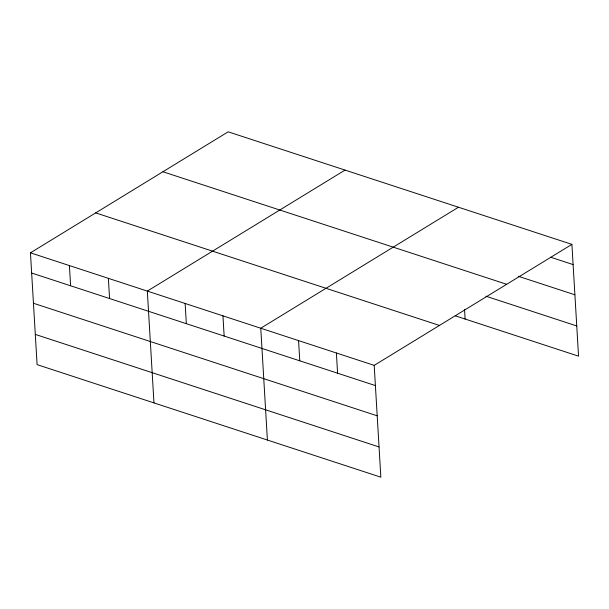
<?xml version="1.0" encoding="UTF-8"?>
<svg xmlns="http://www.w3.org/2000/svg" width="609" height="609" viewBox="0 0 609 609"><rect width="100%" height="100%" fill="white"/><g stroke="black" fill="none" stroke-linecap="round" stroke-linejoin="round"><path stroke-width="0.91" d="M571.904 244.369L374.2 365.37L380.838 477.182L37.096 364.631L30.45 252.826L228.162 131.818L571.904 244.369L578.55 356.174L455.212 315.789M345.037 170.086L147.325 291.087L153.97 402.899M458.47 207.227L260.759 328.228L267.404 440.041M550.605 257.211L573.107 264.58M518.183 276.235L574.904 294.802M162.915 171.753L506.665 284.296M485.822 296.18L576.753 325.952M95.697 212.891L439.439 325.442M30.45 252.826L374.2 365.37M31.653 273.03L375.395 385.581M33.449 303.259L377.192 415.81M35.299 334.402L379.042 446.953M464.553 309.593L465.116 319.032M336.389 352.992L337.584 373.203M298.57 340.614L299.773 360.817M222.947 315.85L224.15 336.061M185.136 303.472L186.339 323.676M108.364 278.336L109.567 298.547M69.411 265.577L70.606 285.788"/></g></svg>
